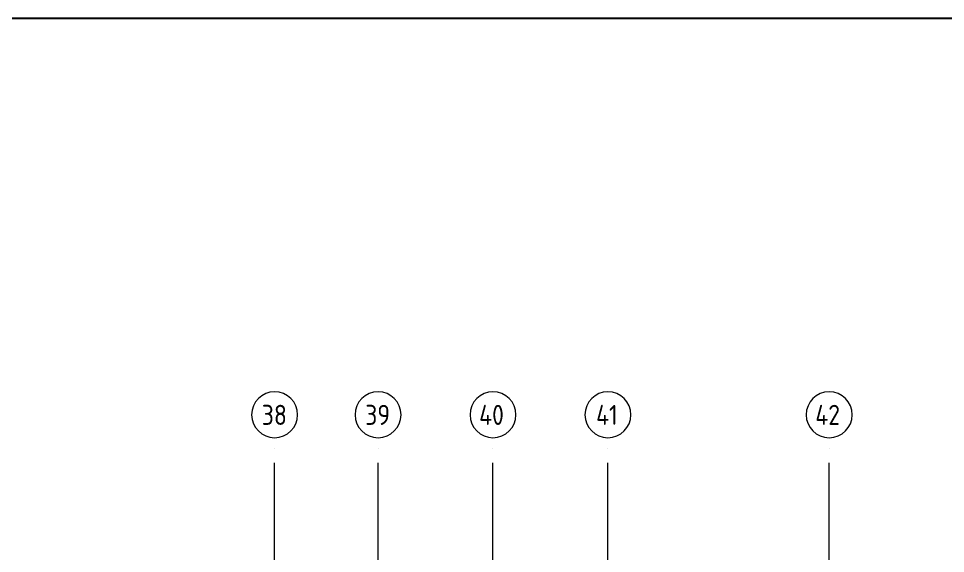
# Model space of a CAD drawing. Header units: millimetres. Extents: x -68946 to 690821, y -552984 to 293768.
# Drawn here: x 154953 to 171082, y -61798 to -52486 of the extents above; entities that cross this region are included whole.
import ezdxf

# ---------------------------------------------------------------- set-up
doc = ezdxf.new("R2010")
doc.units = ezdxf.units.MM
doc.linetypes.add('ADSK_Линия сетки', pattern=[2500, 2000, -250, 0, -250])
doc.layers.add('S-GRID-____-IDEN', color=250, linetype='Continuous', lineweight=9)
doc.layers.add('S-GRID-____-OTLN', color=250, linetype='Continuous', lineweight=9)
doc.styles.add('GOST Common', font='', dxfattribs={"width": 0.9, "height": 350})
doc.styles.get('GOST Common').set_extended_font_data('GOST Common')

# ---------------------------------------------------------------- blocks, each defined once
blk = doc.blocks.new('Ось сетки - Круг_Ø8 мм-39983606-АР1_Кладочный план 2 этажа С2и3')
at = {"layer": 'S-GRID-____-IDEN'}
for start, end in [(360, 180), (180, 360)]:
    blk.add_arc((0, 0), 4, start, end, dxfattribs=at)

msp = doc.modelspace()

# ---------------------------------------------------------------- linework, layer by layer
at = {"color": 1}
msp.add_lwpolyline([(190155.0591, -52485.6421), (142508.7722, -52485.6421), (142508.7722, -125419.5315), (190155.0591, -125419.5315)], close=True, dxfattribs=at)
at = {"layer": 'S-GRID-____-OTLN', "linetype": 'ADSK_Линия сетки'}
for p, q in [((159408.7722, -124723.7741), (159408.7722, -59782.9296)), ((161208.7722, -124723.7741), (161208.7722, -59782.9296)), ((163208.7722, -124723.7747), (163208.7722, -59782.9296)), ((165208.7722, -124723.7741), (165208.7722, -59782.9296)), ((169058.7722, -124723.7741), (169058.7722, -59782.9296))]:
    msp.add_line(p, q, dxfattribs=at)

# ---------------------------------------------------------------- block references
at = {"layer": 'S-GRID-____-IDEN', "xscale": 99.99999999999993, "yscale": 99.99999999999993, "zscale": 99.99999999999993}
for p in [(159408.7722, -59382.9296), (161208.7722, -59382.9296), (163208.7722, -59382.9296), (165208.7722, -59382.9296), (169058.7722, -59382.9296)]:
    msp.add_blockref('Ось сетки - Круг_Ø8 мм-39983606-АР1_Кладочный план 2 этажа С2и3', p, dxfattribs=at)

# ---------------------------------------------------------------- texts
at = {"layer": 'S-GRID-____-IDEN', "color": 18, "true_color": 0x000000, "char_height": 350, "attachment_point": 1, "style": 'GOST Common'}
for s, insert, width in [('38', (159184.7416, -59210.3963), 541.139062), ('39', (160984.7416, -59210.3963), 541.139062), ('40', (162966.7416, -59210.3963), 584.430187), ('41', (165002.7416, -59210.3963), 497.847937), ('42', (168816.7416, -59210.3963), 584.430187)]:
    msp.add_mtext(s, dxfattribs=dict(at, insert=insert, width=width))

doc.saveas('drawing.dxf')
